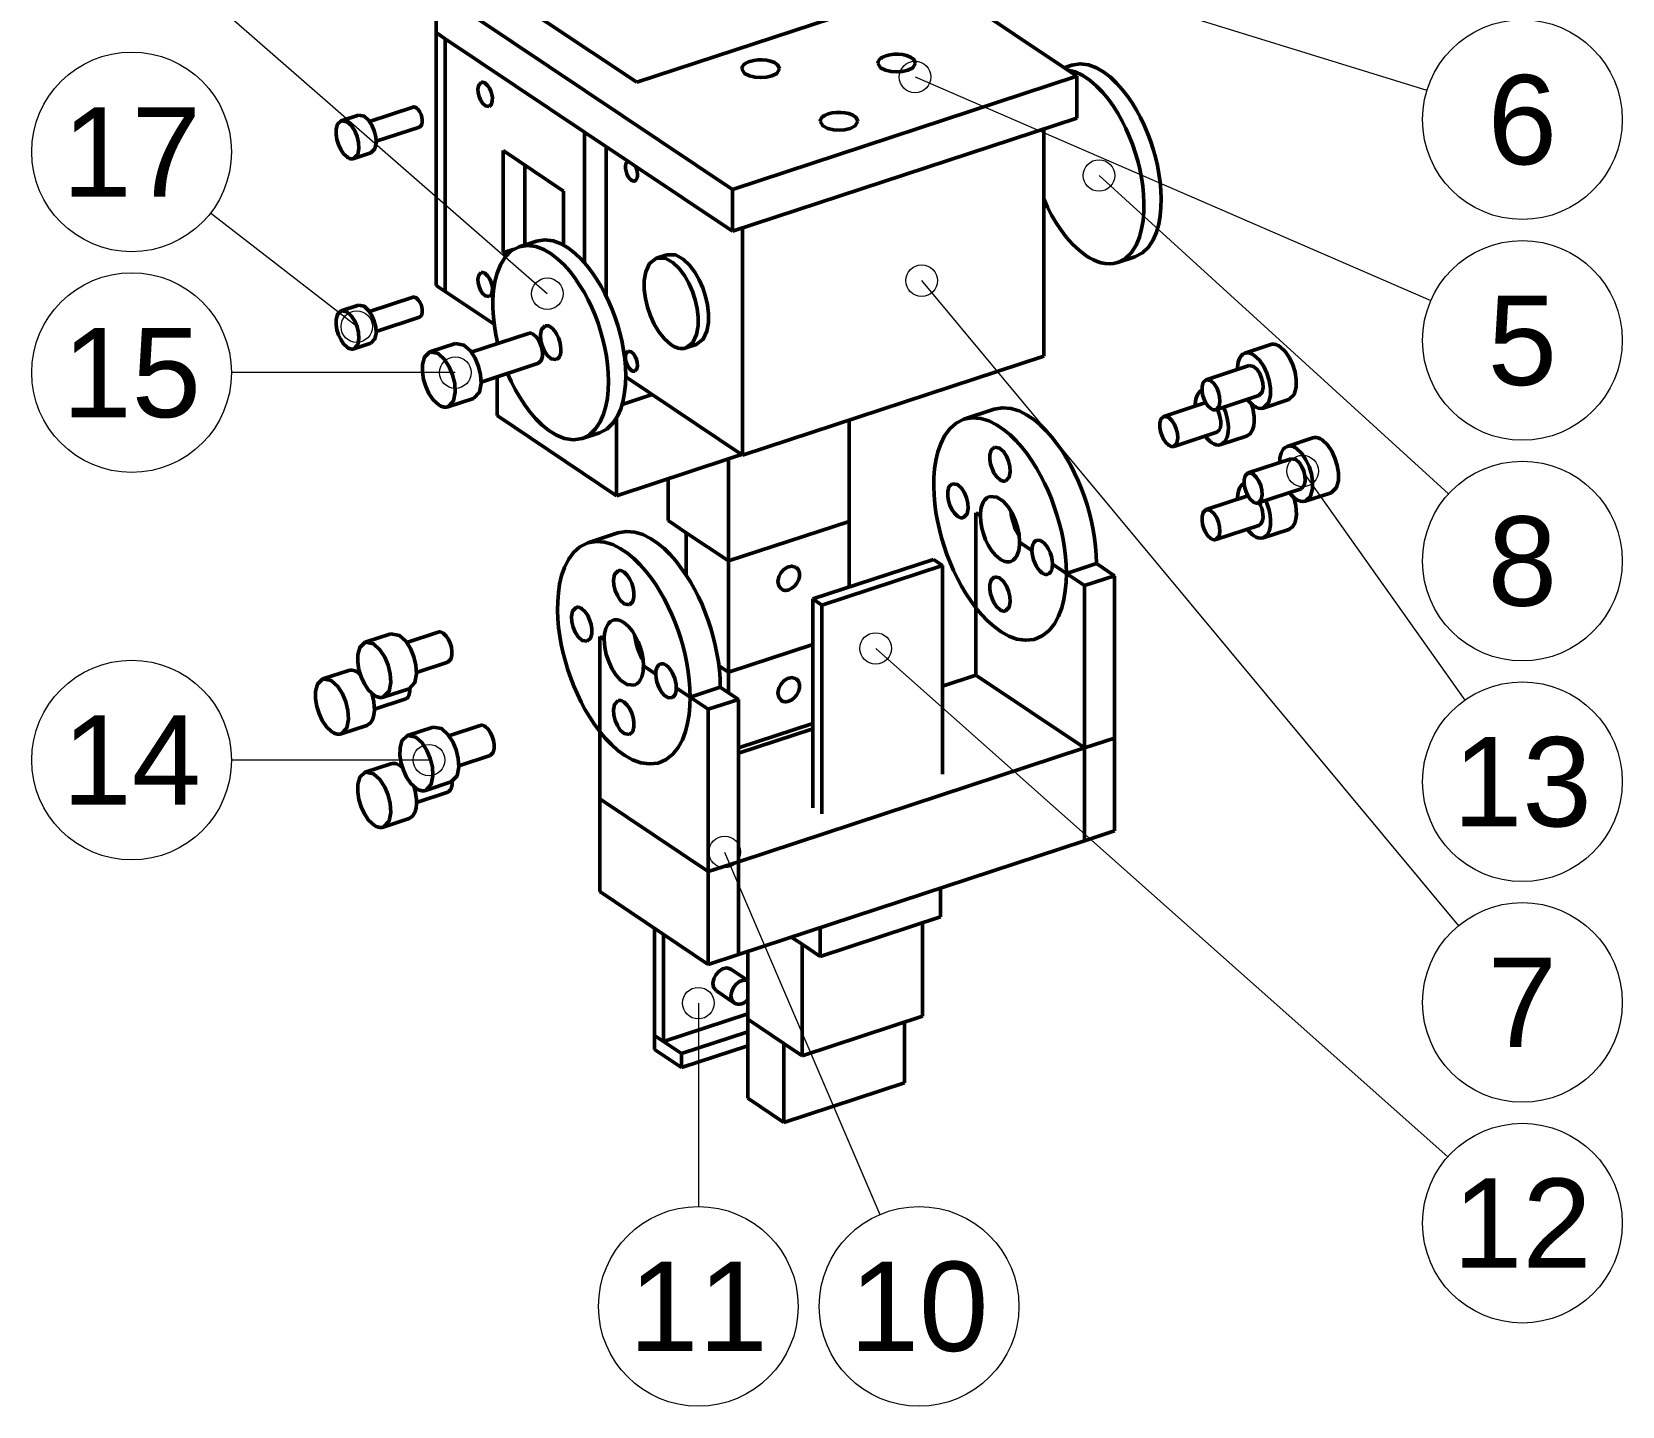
# Model space of a CAD drawing. Header units: millimetres. Extents: x 20 to 415, y 5 to 297.
# Drawn here: x 299.7 to 360.3, y 194.5 to 246.8 of the extents above; entities that cross this region are included whole.
import ezdxf
from ezdxf.enums import TextEntityAlignment as Align

# ---------------------------------------------------------------- set-up
doc = ezdxf.new("R2010")
doc.units = ezdxf.units.MM
for name, color, linetype, lineweight in [('КОНТУР', 7, 'Continuous', 50), ('РАЗМЕРЫ', 5, 'Continuous', 18), ('ТЕКСТ', 7, 'Continuous', 25)]:
    doc.layers.add(name, color=color, linetype=linetype, lineweight=lineweight)
doc.styles.add('GOST', font='arial.ttf')

msp = doc.modelspace()

# ---------------------------------------------------------------- linework, layer by layer
at = {"layer": 'КОНТУР'}
for p, q in [((332.908, 249.557), (339.503, 245.135)), ((315.129, 246.796), (315.129, 248.381)), ((315.129, 248.381), (326.397, 240.827)), ((322.758, 244.904), (317.252, 248.595)), ((322.758, 244.904), (330.194, 247.348)), ((315.129, 246.792), (315.129, 246.796)), ((315.129, 246.796), (315.473, 246.565)), ((315.129, 237.173), (315.129, 246.792)), ((315.129, 246.792), (315.473, 246.561)), ((315.473, 246.565), (320.775, 243.01)), ((315.473, 246.561), (315.473, 246.565)), ((315.473, 246.561), (320.775, 243.006)), ((315.473, 236.943), (315.473, 246.561)), ((339.017, 245.461), (339.319, 245.56)), ((326.397, 240.827), (339.503, 245.135)), ((339.503, 243.546), (339.503, 245.135)), ((312.589, 243.419), (314.244, 243.963)), ((312.165, 243.659), (311.51, 243.443)), ((326.397, 239.238), (339.503, 243.546)), ((312.838, 242.659), (314.494, 243.203)), ((320.775, 243.006), (320.775, 243.01)), ((320.775, 243.006), (326.397, 239.238)), ((320.775, 238.028), (320.775, 243.006)), ((338.251, 243.134), (338.251, 234.484)), ((312.64, 242.215), (311.985, 241.999)), ((317.678, 242.306), (319.972, 240.767)), ((317.678, 242.306), (317.678, 238.421)), ((321.595, 236.776), (321.595, 242.457)), ((318.497, 241.756), (318.497, 238.714)), ((319.972, 240.767), (319.972, 238.703)), ((326.397, 239.238), (326.397, 240.827)), ((326.783, 239.365), (326.783, 230.714)), ((317.678, 238.421), (318.088, 238.555)), ((318.938, 238.859), (318.283, 238.644)), ((317.678, 238.421), (317.815, 238.329)), ((323.507, 238.215), (323.9, 238.344)), ((341.062, 238.049), (341.717, 238.264)), ((312.589, 236.179), (314.244, 236.723)), ((315.129, 237.173), (315.473, 236.943)), ((315.473, 236.943), (317.333, 235.696)), ((312.165, 236.419), (311.51, 236.203)), ((312.838, 235.419), (314.494, 235.963)), ((312.64, 234.975), (311.985, 234.759)), ((315.862, 234.963), (314.879, 234.64)), ((316.462, 234.634), (318.639, 235.35)), ((317.449, 234.959), (317.449, 235.056)), ((324.631, 234.795), (325.025, 234.924)), ((345.908, 234.598), (346.891, 234.922)), ((326.783, 230.714), (338.251, 234.484)), ((316.836, 233.494), (319.014, 234.21)), ((317.449, 232.217), (317.449, 233.696)), ((326.783, 230.714), (322.34, 233.692)), ((346.065, 234.123), (344.426, 233.585)), ((316.549, 232.874), (315.566, 232.55)), ((322.202, 232.645), (323.342, 233.02)), ((336.359, 232.461), (335.212, 232.084)), ((344.416, 232.714), (342.82, 232.189)), ((346.439, 232.983), (344.801, 232.445)), ((346.595, 232.508), (347.578, 232.832)), ((317.449, 232.217), (321.991, 229.171)), ((321.991, 229.171), (321.991, 232.138)), ((330.838, 228.195), (330.838, 232.047)), ((321.337, 231.563), (320.681, 231.348)), ((344.833, 231.588), (343.195, 231.049)), ((344.989, 231.113), (345.972, 231.436)), ((347.514, 231.049), (348.497, 231.373)), ((326.251, 230.575), (326.746, 230.738)), ((326.251, 230.572), (326.75, 230.736)), ((321.991, 229.171), (326.251, 230.572)), ((326.251, 230.572), (326.251, 230.575)), ((326.251, 226.687), (326.251, 230.572)), ((347.671, 230.574), (346.032, 230.036)), ((323.957, 228.225), (323.957, 229.817)), ((348.045, 229.434), (346.407, 228.896)), ((346.022, 229.165), (344.426, 228.64)), ((348.202, 228.959), (349.184, 229.283)), ((323.957, 228.225), (324.645, 227.763)), ((335.668, 228.519), (335.84, 228.404)), ((335.668, 224.9), (335.668, 228.519)), ((322.04, 227.754), (320.893, 227.377)), ((324.645, 227.763), (326.251, 226.687)), ((324.645, 226.14), (324.645, 227.763)), ((326.251, 226.687), (330.838, 228.195)), ((330.838, 225.692), (330.838, 228.195)), ((346.439, 228.039), (344.801, 227.5)), ((346.595, 227.564), (347.578, 227.887)), ((337.332, 227.404), (337.802, 227.088)), ((326.251, 222.449), (326.251, 226.687)), ((329.463, 225.239), (334.05, 226.747)), ((329.807, 225.009), (334.394, 226.517)), ((334.05, 226.747), (334.394, 226.517)), ((334.394, 218.574), (334.394, 226.517)), ((338.582, 226.565), (339.11, 226.212)), ((339.11, 226.212), (340.257, 226.589)), ((340.257, 226.589), (340.945, 226.127)), ((339.11, 226.212), (339.798, 225.75)), ((339.798, 225.75), (340.945, 226.127)), ((340.945, 219.946), (340.945, 226.127)), ((329.463, 225.239), (329.807, 225.009)), ((329.463, 217.296), (329.463, 225.239)), ((339.798, 219.569), (339.798, 225.75)), ((329.807, 217.066), (329.807, 225.009)), ((335.668, 222.338), (335.668, 224.9)), ((314.004, 223.584), (315.199, 223.977)), ((313.405, 223.913), (312.422, 223.59)), ((321.349, 220.193), (321.349, 223.812)), ((321.349, 223.812), (321.522, 223.697)), ((326.251, 222.449), (329.463, 223.504)), ((314.379, 222.444), (315.574, 222.837)), ((311.798, 222.518), (310.816, 222.195)), ((323.013, 222.697), (323.483, 222.381)), ((325.887, 222.693), (326.251, 222.449)), ((326.251, 221.672), (326.251, 222.449)), ((334.394, 221.92), (335.668, 222.338)), ((335.668, 222.338), (339.798, 219.569)), ((314.092, 221.824), (313.109, 221.5)), ((324.263, 221.858), (324.791, 221.505)), ((324.791, 221.505), (325.938, 221.882)), ((325.938, 221.882), (326.626, 221.42)), ((312.773, 221.049), (313.968, 221.442)), ((324.791, 221.505), (325.479, 221.043)), ((325.479, 221.043), (326.626, 221.42)), ((325.479, 214.863), (325.479, 221.043)), ((326.626, 215.239), (326.626, 221.42)), ((312.486, 220.428), (311.503, 220.105)), ((315.011, 220.364), (314.028, 220.041)), ((315.61, 220.035), (316.805, 220.428)), ((326.626, 219.57), (329.463, 220.502)), ((321.349, 217.631), (321.349, 220.193)), ((326.626, 219.366), (329.463, 220.299)), ((339.798, 219.569), (340.945, 219.946)), ((340.945, 216.415), (340.945, 219.946)), ((315.985, 218.895), (317.18, 219.288)), ((326.626, 215.239), (339.798, 219.569)), ((339.798, 216.038), (339.798, 219.569)), ((313.405, 218.969), (312.422, 218.646)), ((315.698, 218.274), (314.715, 217.951)), ((314.379, 217.5), (315.574, 217.893)), ((321.349, 214.1), (321.349, 217.631)), ((321.349, 217.631), (325.479, 214.863)), ((314.092, 216.879), (313.109, 216.556)), ((339.798, 216.038), (340.945, 216.415)), ((326.626, 211.708), (339.798, 216.038)), ((325.479, 214.863), (326.626, 215.239)), ((326.626, 211.708), (326.626, 215.239)), ((325.479, 211.331), (325.479, 214.863)), ((321.349, 214.1), (325.479, 211.331)), ((334.326, 213.142), (334.326, 214.239)), ((329.738, 211.634), (334.326, 213.142)), ((323.429, 208.628), (323.429, 212.705)), ((323.773, 208.397), (323.773, 212.475)), ((329.738, 211.634), (329.738, 212.731)), ((333.637, 209.365), (333.637, 212.916)), ((328.641, 212.37), (329.05, 212.096)), ((329.05, 212.096), (329.738, 211.634)), ((329.05, 207.857), (329.05, 212.096)), ((325.479, 211.331), (326.626, 211.708)), ((326.985, 209.242), (326.985, 211.826)), ((326.985, 210.723), (326.345, 211.152)), ((326.477, 209.86), (325.788, 210.321)), ((326.985, 209.453), (323.773, 208.397)), ((326.985, 209.242), (328.362, 208.319)), ((326.985, 206.24), (326.985, 209.242)), ((329.05, 207.857), (333.637, 209.365)), ((332.949, 206.825), (332.949, 209.139)), ((323.429, 208.624), (323.429, 208.628)), ((323.429, 208.628), (323.773, 208.397)), ((323.429, 208.624), (323.773, 208.393)), ((323.429, 208.094), (323.429, 208.624)), ((323.773, 208.393), (323.773, 208.397)), ((323.773, 208.397), (324.462, 207.935)), ((324.462, 207.935), (326.985, 208.765)), ((324.462, 207.402), (326.985, 208.232)), ((328.362, 208.319), (329.05, 207.857)), ((328.362, 205.317), (328.362, 208.319)), ((323.429, 208.094), (324.462, 207.402)), ((324.462, 207.402), (324.462, 207.935)), ((328.362, 205.317), (332.949, 206.825)), ((326.985, 206.24), (328.362, 205.317))]:
    msp.add_line(p, q, dxfattribs=at)
for points in [[(331.934, 245.635), (331.943, 245.689), (331.968, 245.738), (332.003, 245.78), (332.045, 245.815), (332.091, 245.845), (332.139, 245.871), (332.189, 245.893), (332.241, 245.912)], [(332.241, 245.912), (332.396, 245.951), (332.554, 245.97), (332.714, 245.972), (332.873, 245.957), (333.029, 245.924), (333.178, 245.867), (333.308, 245.776), (333.374, 245.635)], [(326.758, 245.422), (326.767, 245.476), (326.792, 245.525), (326.827, 245.567), (326.869, 245.603), (326.914, 245.633), (326.963, 245.659), (327.013, 245.681), (327.065, 245.699)], [(328.198, 245.422), (328.091, 245.245), (327.9, 245.149), (327.692, 245.1), (327.478, 245.084), (327.264, 245.1), (327.055, 245.149), (326.865, 245.245), (326.758, 245.422)], [(327.065, 245.699), (327.219, 245.738), (327.378, 245.757), (327.538, 245.759), (327.696, 245.744), (327.852, 245.711), (328.002, 245.654), (328.132, 245.563), (328.198, 245.422)], [(333.374, 245.635), (333.267, 245.458), (333.076, 245.361), (332.868, 245.312), (332.654, 245.297), (332.44, 245.312), (332.232, 245.361), (332.041, 245.458), (331.934, 245.635)], [(339.13, 245.385), (339.447, 245.305), (339.743, 245.163), (340.014, 244.978), (340.262, 244.764), (340.489, 244.527), (340.698, 244.274), (340.89, 244.008), (341.065, 243.731), (341.226, 243.445), (341.373, 243.151), (341.506, 242.852), (341.626, 242.546), (341.732, 242.236), (341.825, 241.921), (341.904, 241.602), (341.968, 241.281), (342.017, 240.956), (342.05, 240.63), (342.064, 240.302), (342.059, 239.974), (342.031, 239.647), (341.976, 239.324), (341.888, 239.008), (341.761, 238.705), (341.585, 238.429), (341.351, 238.2), (341.062, 238.049)], [(339.319, 245.56), (339.635, 245.61), (339.953, 245.568), (340.254, 245.455), (340.532, 245.293), (340.787, 245.097), (341.021, 244.876), (341.235, 244.637), (341.433, 244.383), (341.615, 244.117), (341.782, 243.842), (341.934, 243.559), (342.074, 243.269), (342.2, 242.973), (342.314, 242.672), (342.414, 242.366), (342.501, 242.057), (342.575, 241.743), (342.635, 241.427), (342.68, 241.109), (342.709, 240.788), (342.72, 240.467), (342.712, 240.145), (342.681, 239.825), (342.624, 239.508), (342.535, 239.199), (342.408, 238.904), (342.233, 238.635), (342.002, 238.412), (341.717, 238.264)], [(317.14, 243.989), (317.001, 244.014), (316.894, 244.112), (316.815, 244.234), (316.759, 244.369), (316.724, 244.51), (316.715, 244.656), (316.743, 244.798), (316.84, 244.901)], [(316.84, 244.901), (316.859, 244.905), (316.879, 244.907), (316.899, 244.906), (316.918, 244.902), (316.937, 244.896), (316.955, 244.888), (316.973, 244.879), (316.99, 244.868)], [(316.99, 244.868), (317.082, 244.783), (317.152, 244.678), (317.205, 244.564), (317.242, 244.444), (317.263, 244.32), (317.262, 244.194), (317.229, 244.073), (317.14, 243.989)], [(314.244, 243.963), (314.26, 243.967), (314.276, 243.968), (314.293, 243.967), (314.309, 243.964), (314.325, 243.959), (314.34, 243.953), (314.355, 243.945), (314.369, 243.936)], [(311.51, 243.443), (311.369, 243.309), (311.317, 243.118), (311.316, 242.919), (311.347, 242.722), (311.406, 242.532), (311.491, 242.351), (311.602, 242.186), (311.747, 242.05)], [(311.985, 241.999), (312.138, 242.162), (312.182, 242.387), (312.168, 242.617), (312.113, 242.841), (312.024, 243.054), (311.899, 243.248), (311.73, 243.403), (311.51, 243.443)], [(312.64, 242.215), (312.793, 242.377), (312.838, 242.603), (312.823, 242.833), (312.768, 243.057), (312.679, 243.27), (312.555, 243.464), (312.385, 243.619), (312.165, 243.659)], [(314.369, 243.936), (314.445, 243.865), (314.504, 243.778), (314.548, 243.683), (314.579, 243.583), (314.596, 243.479), (314.595, 243.374), (314.567, 243.273), (314.494, 243.203)], [(329.738, 243.424), (329.747, 243.478), (329.772, 243.527), (329.807, 243.569), (329.849, 243.604), (329.895, 243.635), (329.943, 243.66), (329.993, 243.682), (330.045, 243.701)], [(331.178, 243.424), (331.071, 243.247), (330.88, 243.15), (330.672, 243.101), (330.458, 243.086), (330.244, 243.101), (330.036, 243.15), (329.845, 243.247), (329.738, 243.424)], [(330.045, 243.701), (330.2, 243.74), (330.358, 243.759), (330.518, 243.761), (330.677, 243.746), (330.833, 243.713), (330.982, 243.656), (331.112, 243.565), (331.178, 243.424)], [(311.747, 242.05), (311.774, 242.034), (311.802, 242.019), (311.831, 242.007), (311.861, 241.997), (311.892, 241.991), (311.923, 241.989), (311.954, 241.992), (311.985, 241.999)], [(322.558, 241.178), (322.483, 241.248), (322.425, 241.333), (322.381, 241.426), (322.35, 241.524), (322.332, 241.625), (322.331, 241.728), (322.353, 241.828), (322.418, 241.905)], [(322.698, 241.717), (322.731, 241.647), (322.757, 241.574), (322.776, 241.499), (322.786, 241.422), (322.787, 241.345), (322.775, 241.269), (322.743, 241.198), (322.683, 241.151)], [(322.683, 241.151), (322.667, 241.147), (322.651, 241.146), (322.634, 241.147), (322.618, 241.15), (322.602, 241.155), (322.587, 241.162), (322.572, 241.169), (322.558, 241.178)], [(339.863, 238.306), (339.592, 238.514), (339.345, 238.749), (339.119, 239.004), (338.912, 239.276), (338.723, 239.56), (338.55, 239.854), (338.393, 240.157), (338.251, 240.467)], [(318.283, 238.644), (317.985, 238.486), (317.746, 238.247), (317.569, 237.959), (317.443, 237.645), (317.358, 237.317), (317.306, 236.982), (317.282, 236.644), (317.282, 236.305), (317.303, 235.967), (317.342, 235.631), (317.398, 235.297), (317.47, 234.966)], [(321.685, 233.519), (321.675, 233.842), (321.647, 234.164), (321.604, 234.484), (321.545, 234.802), (321.471, 235.117), (321.385, 235.428), (321.285, 235.736), (321.171, 236.039), (321.045, 236.336), (320.906, 236.628), (320.753, 236.913), (320.586, 237.189), (320.404, 237.457), (320.206, 237.712), (319.991, 237.953), (319.757, 238.176), (319.501, 238.373), (319.222, 238.537), (318.92, 238.651), (318.601, 238.694), (318.283, 238.644)], [(322.34, 233.734), (322.33, 234.057), (322.303, 234.379), (322.259, 234.7), (322.2, 235.018), (322.127, 235.332), (322.04, 235.644), (321.94, 235.951), (321.827, 236.254), (321.701, 236.552), (321.561, 236.843), (321.408, 237.128), (321.241, 237.405), (321.059, 237.672), (320.862, 237.928), (320.646, 238.169), (320.412, 238.391), (320.156, 238.589), (319.878, 238.752), (319.576, 238.866), (319.256, 238.909), (318.938, 238.859)], [(324.069, 234.916), (323.81, 235.14), (323.597, 235.409), (323.421, 235.704), (323.278, 236.016), (323.166, 236.341), (323.087, 236.675), (323.043, 237.016), (323.042, 237.359), (323.099, 237.697), (323.24, 238.008), (323.507, 238.215)], [(323.507, 238.215), (323.838, 238.209), (324.132, 238.049), (324.376, 237.818), (324.577, 237.548), (324.744, 237.256), (324.879, 236.948), (324.984, 236.629), (325.058, 236.301), (325.097, 235.967), (325.095, 235.63), (325.036, 235.3), (324.894, 234.996), (324.631, 234.795)], [(323.9, 238.344), (324.231, 238.338), (324.526, 238.179), (324.769, 237.947), (324.97, 237.678), (325.137, 237.386), (325.272, 237.078), (325.377, 236.758), (325.451, 236.43), (325.49, 236.096), (325.488, 235.76), (325.429, 235.429), (325.287, 235.126), (325.025, 234.924)], [(341.062, 238.049), (340.908, 238.012), (340.749, 237.999), (340.591, 238.009), (340.435, 238.039), (340.284, 238.086), (340.138, 238.148), (339.997, 238.222), (339.863, 238.306)], [(317.14, 236.748), (317.001, 236.774), (316.894, 236.872), (316.815, 236.994), (316.759, 237.129), (316.724, 237.27), (316.715, 237.415), (316.743, 237.558), (316.84, 237.66)], [(316.84, 237.66), (316.859, 237.665), (316.879, 237.667), (316.899, 237.665), (316.918, 237.662), (316.937, 237.656), (316.955, 237.648), (316.973, 237.639), (316.99, 237.628)], [(316.99, 237.628), (317.082, 237.543), (317.152, 237.438), (317.205, 237.324), (317.242, 237.204), (317.263, 237.08), (317.262, 236.954), (317.229, 236.833), (317.14, 236.748)], [(314.244, 236.723), (314.26, 236.727), (314.276, 236.728), (314.293, 236.727), (314.309, 236.724), (314.325, 236.719), (314.34, 236.712), (314.355, 236.705), (314.369, 236.696)], [(314.369, 236.696), (314.445, 236.625), (314.504, 236.538), (314.548, 236.443), (314.579, 236.342), (314.596, 236.239), (314.595, 236.134), (314.567, 236.033), (314.494, 235.963)], [(311.51, 236.203), (311.369, 236.069), (311.317, 235.878), (311.316, 235.679), (311.347, 235.482), (311.406, 235.291), (311.491, 235.111), (311.602, 234.946), (311.747, 234.81)], [(311.985, 234.759), (312.138, 234.922), (312.182, 235.147), (312.168, 235.377), (312.113, 235.601), (312.024, 235.814), (311.899, 236.008), (311.73, 236.163), (311.51, 236.203)], [(312.64, 234.975), (312.793, 235.137), (312.838, 235.363), (312.823, 235.593), (312.768, 235.817), (312.679, 236.03), (312.555, 236.223), (312.385, 236.379), (312.165, 236.419)], [(319.27, 235.642), (319.132, 235.496), (319.093, 235.294), (319.106, 235.089), (319.155, 234.888), (319.235, 234.698), (319.346, 234.524), (319.498, 234.385), (319.694, 234.35)], [(319.872, 234.734), (319.861, 234.884), (319.831, 235.031), (319.784, 235.174), (319.721, 235.31), (319.641, 235.437), (319.541, 235.549), (319.416, 235.631), (319.27, 235.642)], [(316.549, 232.874), (316.771, 233.109), (316.835, 233.435), (316.814, 233.768), (316.735, 234.092), (316.606, 234.4), (316.426, 234.681), (316.18, 234.906), (315.862, 234.963)], [(318.639, 235.35), (318.663, 235.356), (318.688, 235.358), (318.713, 235.356), (318.737, 235.352), (318.761, 235.344), (318.784, 235.335), (318.806, 235.323), (318.827, 235.31)], [(318.827, 235.31), (318.941, 235.203), (319.029, 235.073), (319.096, 234.93), (319.142, 234.78), (319.168, 234.624), (319.166, 234.467), (319.125, 234.316), (319.014, 234.21)], [(324.631, 234.795), (324.559, 234.778), (324.485, 234.772), (324.411, 234.776), (324.338, 234.791), (324.267, 234.813), (324.198, 234.842), (324.132, 234.876), (324.069, 234.916)], [(346.891, 234.922), (346.936, 234.932), (346.981, 234.936), (347.026, 234.933), (347.071, 234.924), (347.114, 234.911), (347.156, 234.893), (347.196, 234.872), (347.235, 234.848)], [(311.747, 234.81), (311.774, 234.793), (311.802, 234.779), (311.831, 234.767), (311.861, 234.757), (311.892, 234.751), (311.923, 234.749), (311.954, 234.752), (311.985, 234.759)], [(314.879, 234.64), (314.676, 234.446), (314.6, 234.169), (314.598, 233.881), (314.644, 233.596), (314.729, 233.321), (314.851, 233.059), (315.012, 232.821), (315.222, 232.624)], [(315.566, 232.55), (315.788, 232.786), (315.852, 233.112), (315.831, 233.445), (315.752, 233.769), (315.623, 234.077), (315.443, 234.358), (315.197, 234.583), (314.879, 234.64)], [(319.694, 234.35), (319.744, 234.375), (319.785, 234.414), (319.816, 234.461), (319.838, 234.513), (319.854, 234.567), (319.865, 234.622), (319.87, 234.678), (319.872, 234.734)], [(322.558, 233.938), (322.482, 234.009), (322.423, 234.096), (322.379, 234.191), (322.348, 234.291), (322.331, 234.395), (322.332, 234.5), (322.359, 234.601), (322.433, 234.671)], [(322.433, 234.671), (322.549, 234.65), (322.638, 234.568), (322.704, 234.466), (322.751, 234.354), (322.779, 234.236), (322.787, 234.115), (322.764, 233.997), (322.683, 233.911)], [(345.621, 233.978), (345.624, 234.068), (345.633, 234.159), (345.65, 234.248), (345.676, 234.335), (345.712, 234.419), (345.762, 234.494), (345.828, 234.557), (345.908, 234.598)], [(345.908, 234.598), (345.953, 234.609), (345.998, 234.613), (346.043, 234.61), (346.088, 234.601), (346.131, 234.588), (346.173, 234.57), (346.213, 234.549), (346.252, 234.525)], [(346.252, 234.525), (346.462, 234.328), (346.623, 234.089), (346.745, 233.828), (346.831, 233.552), (346.877, 233.268), (346.875, 232.979), (346.799, 232.702), (346.595, 232.508)], [(347.235, 234.848), (347.445, 234.651), (347.606, 234.412), (347.728, 234.151), (347.814, 233.876), (347.86, 233.591), (347.858, 233.303), (347.782, 233.026), (347.578, 232.832)], [(317.845, 233.826), (317.983, 233.517), (318.136, 233.214), (318.304, 232.92), (318.488, 232.636), (318.69, 232.363), (318.909, 232.106), (319.15, 231.867), (319.412, 231.654), (319.7, 231.475), (320.014, 231.349), (320.348, 231.298), (320.681, 231.348)], [(321.337, 231.563), (321.618, 231.708), (321.847, 231.927), (322.022, 232.192), (322.15, 232.483), (322.239, 232.788), (322.298, 233.1), (322.33, 233.417), (322.34, 233.734)], [(322.683, 233.911), (322.667, 233.907), (322.651, 233.906), (322.634, 233.907), (322.618, 233.91), (322.602, 233.915), (322.587, 233.921), (322.572, 233.929), (322.558, 233.938)], [(346.439, 232.983), (346.561, 233.112), (346.595, 233.29), (346.584, 233.471), (346.541, 233.648), (346.47, 233.816), (346.372, 233.969), (346.238, 234.092), (346.065, 234.123)], [(320.681, 231.348), (320.963, 231.493), (321.192, 231.712), (321.366, 231.977), (321.494, 232.268), (321.584, 232.573), (321.642, 232.885), (321.675, 233.201), (321.685, 233.519)], [(344.015, 232.582), (344.018, 232.669), (344.026, 232.755), (344.041, 232.841), (344.064, 232.924), (344.097, 233.004), (344.141, 233.079), (344.199, 233.143), (344.271, 233.191)], [(344.426, 233.585), (344.315, 233.479), (344.274, 233.328), (344.273, 233.171), (344.298, 233.015), (344.345, 232.865), (344.411, 232.723), (344.499, 232.592), (344.614, 232.485)], [(344.801, 232.445), (344.922, 232.573), (344.957, 232.751), (344.945, 232.933), (344.902, 233.11), (344.832, 233.278), (344.734, 233.431), (344.6, 233.553), (344.426, 233.585)], [(315.222, 232.624), (315.261, 232.6), (315.301, 232.579), (315.343, 232.561), (315.387, 232.548), (315.431, 232.539), (315.477, 232.536), (315.522, 232.54), (315.566, 232.55)], [(340.257, 226.589), (340.248, 226.913), (340.224, 227.236), (340.185, 227.557), (340.132, 227.877), (340.067, 228.195), (339.989, 228.509), (339.899, 228.821), (339.798, 229.129), (339.685, 229.433), (339.561, 229.732), (339.426, 230.026), (339.279, 230.315), (339.119, 230.597), (338.947, 230.872), (338.762, 231.138), (338.563, 231.393), (338.348, 231.636), (338.117, 231.863), (337.867, 232.07), (337.598, 232.25), (337.308, 232.395), (336.999, 232.49), (336.677, 232.517), (336.359, 232.461)], [(344.614, 232.485), (344.635, 232.472), (344.657, 232.46), (344.68, 232.451), (344.703, 232.443), (344.728, 232.439), (344.752, 232.437), (344.777, 232.439), (344.801, 232.445)], [(344.833, 231.588), (344.925, 231.661), (344.972, 231.77), (344.989, 231.888), (344.986, 232.007), (344.969, 232.125), (344.939, 232.24), (344.897, 232.352), (344.844, 232.459)], [(345.094, 232.541), (345.166, 232.36), (345.221, 232.173), (345.258, 231.981), (345.276, 231.787), (345.27, 231.592), (345.231, 231.401), (345.144, 231.228), (344.989, 231.113)], [(346.158, 232.656), (346.204, 232.496), (346.237, 232.332), (346.256, 232.166), (346.259, 231.998), (346.241, 231.832), (346.195, 231.672), (346.109, 231.529), (345.972, 231.436)], [(346.595, 232.508), (346.506, 232.494), (346.416, 232.506), (346.331, 232.537), (346.252, 232.582), (346.18, 232.637), (346.113, 232.699), (346.052, 232.766), (345.996, 232.838)], [(335.212, 232.084), (334.916, 231.936), (334.669, 231.716), (334.475, 231.448), (334.327, 231.151), (334.219, 230.838), (334.143, 230.515), (334.094, 230.187), (334.068, 229.857), (334.063, 229.525), (334.075, 229.194), (334.104, 228.863), (334.148, 228.534), (334.206, 228.208), (334.277, 227.884), (334.361, 227.563), (334.457, 227.246), (334.565, 226.932), (334.685, 226.623), (334.817, 226.319), (334.961, 226.02), (335.118, 225.728), (335.288, 225.443), (335.471, 225.166), (335.668, 224.9)], [(339.11, 226.212), (339.101, 226.536), (339.077, 226.859), (339.038, 227.18), (338.985, 227.5), (338.92, 227.818), (338.842, 228.132), (338.752, 228.444), (338.651, 228.752), (338.539, 229.056), (338.415, 229.355), (338.279, 229.649), (338.132, 229.938), (337.972, 230.22), (337.8, 230.495), (337.615, 230.761), (337.416, 231.016), (337.201, 231.259), (336.97, 231.486), (336.72, 231.693), (336.451, 231.873), (336.162, 232.018), (335.852, 232.113), (335.53, 232.14), (335.212, 232.084)], [(342.82, 232.189), (342.709, 232.084), (342.668, 231.932), (342.667, 231.775), (342.692, 231.62), (342.739, 231.47), (342.805, 231.327), (342.893, 231.197), (343.008, 231.09)], [(343.195, 231.049), (343.316, 231.178), (343.351, 231.356), (343.339, 231.537), (343.296, 231.714), (343.226, 231.882), (343.128, 232.035), (342.994, 232.158), (342.82, 232.189)], [(344.989, 231.113), (344.9, 231.099), (344.81, 231.11), (344.725, 231.141), (344.646, 231.187), (344.574, 231.242), (344.507, 231.304), (344.446, 231.371), (344.39, 231.442)], [(348.497, 231.373), (348.542, 231.383), (348.587, 231.387), (348.632, 231.384), (348.677, 231.375), (348.72, 231.362), (348.762, 231.344), (348.802, 231.323), (348.841, 231.299)], [(348.841, 231.299), (349.051, 231.102), (349.212, 230.863), (349.334, 230.602), (349.42, 230.326), (349.466, 230.042), (349.464, 229.754), (349.388, 229.477), (349.184, 229.283)], [(336.374, 231.022), (336.248, 230.902), (336.201, 230.731), (336.2, 230.553), (336.228, 230.377), (336.281, 230.206), (336.356, 230.045), (336.456, 229.897), (336.586, 229.776)], [(336.798, 229.73), (336.936, 229.876), (336.975, 230.077), (336.962, 230.283), (336.913, 230.483), (336.834, 230.674), (336.722, 230.847), (336.571, 230.986), (336.374, 231.022)], [(343.008, 231.09), (343.029, 231.077), (343.051, 231.065), (343.073, 231.055), (343.097, 231.048), (343.121, 231.043), (343.146, 231.042), (343.171, 231.044), (343.195, 231.049)], [(347.227, 230.429), (347.23, 230.519), (347.239, 230.61), (347.256, 230.699), (347.282, 230.786), (347.318, 230.87), (347.368, 230.945), (347.434, 231.008), (347.514, 231.049)], [(347.514, 231.049), (347.559, 231.06), (347.604, 231.064), (347.649, 231.061), (347.694, 231.052), (347.737, 231.039), (347.779, 231.021), (347.819, 231), (347.858, 230.976)], [(347.858, 230.976), (348.068, 230.779), (348.23, 230.54), (348.351, 230.279), (348.437, 230.003), (348.483, 229.719), (348.481, 229.43), (348.405, 229.153), (348.202, 228.959)], [(346.032, 230.036), (345.921, 229.93), (345.88, 229.779), (345.879, 229.622), (345.904, 229.466), (345.951, 229.316), (346.017, 229.174), (346.105, 229.043), (346.22, 228.936)], [(346.407, 228.896), (346.528, 229.024), (346.563, 229.202), (346.552, 229.384), (346.508, 229.561), (346.438, 229.729), (346.34, 229.882), (346.206, 230.004), (346.032, 230.036)], [(348.045, 229.434), (348.167, 229.563), (348.201, 229.741), (348.19, 229.922), (348.147, 230.099), (348.076, 230.267), (347.978, 230.42), (347.844, 230.543), (347.671, 230.574)], [(334.768, 229.626), (334.642, 229.507), (334.595, 229.335), (334.594, 229.157), (334.622, 228.981), (334.675, 228.811), (334.75, 228.649), (334.85, 228.502), (334.98, 228.38)], [(335.192, 228.335), (335.33, 228.48), (335.369, 228.682), (335.356, 228.888), (335.307, 229.088), (335.228, 229.278), (335.116, 229.452), (334.964, 229.591), (334.768, 229.626)], [(336.586, 229.776), (336.61, 229.761), (336.635, 229.748), (336.661, 229.737), (336.687, 229.728), (336.715, 229.723), (336.743, 229.721), (336.771, 229.723), (336.798, 229.73)], [(345.621, 229.033), (345.624, 229.12), (345.632, 229.206), (345.647, 229.291), (345.67, 229.375), (345.703, 229.455), (345.747, 229.53), (345.805, 229.594), (345.877, 229.642)], [(336.18, 229.139), (336.085, 229.09), (336.007, 229.015), (335.948, 228.926), (335.905, 228.827), (335.874, 228.724), (335.855, 228.618), (335.844, 228.511), (335.84, 228.404)], [(337.332, 227.404), (337.31, 227.69), (337.253, 227.971), (337.163, 228.244), (337.043, 228.505), (336.89, 228.748), (336.699, 228.962), (336.461, 229.119), (336.18, 229.139)], [(346.22, 228.936), (346.241, 228.923), (346.263, 228.911), (346.286, 228.902), (346.309, 228.894), (346.334, 228.89), (346.358, 228.888), (346.383, 228.89), (346.407, 228.896)], [(346.439, 228.039), (346.531, 228.112), (346.578, 228.221), (346.595, 228.339), (346.592, 228.458), (346.575, 228.576), (346.545, 228.691), (346.503, 228.803), (346.45, 228.91)], [(346.7, 228.992), (346.772, 228.811), (346.827, 228.624), (346.864, 228.432), (346.882, 228.238), (346.876, 228.043), (346.837, 227.852), (346.75, 227.678), (346.595, 227.564)], [(347.764, 229.107), (347.81, 228.946), (347.843, 228.783), (347.862, 228.617), (347.865, 228.449), (347.847, 228.283), (347.801, 228.123), (347.715, 227.98), (347.578, 227.887)], [(348.202, 228.959), (348.112, 228.945), (348.022, 228.957), (347.937, 228.988), (347.858, 229.033), (347.786, 229.088), (347.719, 229.15), (347.658, 229.217), (347.602, 229.289)], [(334.98, 228.38), (335.004, 228.365), (335.029, 228.352), (335.055, 228.341), (335.081, 228.333), (335.109, 228.327), (335.137, 228.326), (335.165, 228.328), (335.192, 228.335)], [(335.84, 228.404), (335.855, 228.171), (335.894, 227.941), (335.955, 227.715), (336.036, 227.496), (336.138, 227.286), (336.261, 227.088), (336.409, 226.907), (336.586, 226.756)], [(336.997, 228.585), (337.014, 228.456), (337.039, 228.327), (337.07, 228.2), (337.107, 228.075), (337.151, 227.952), (337.202, 227.831), (337.258, 227.713), (337.322, 227.599)], [(344.426, 228.64), (344.315, 228.535), (344.274, 228.383), (344.273, 228.226), (344.298, 228.071), (344.345, 227.921), (344.411, 227.778), (344.499, 227.648), (344.614, 227.541)], [(344.801, 227.5), (344.922, 227.629), (344.957, 227.807), (344.945, 227.988), (344.902, 228.165), (344.832, 228.333), (344.734, 228.486), (344.6, 228.609), (344.426, 228.64)], [(325.938, 221.882), (325.929, 222.206), (325.905, 222.529), (325.866, 222.85), (325.813, 223.17), (325.748, 223.488), (325.67, 223.802), (325.58, 224.114), (325.479, 224.422), (325.367, 224.726), (325.243, 225.025), (325.107, 225.319), (324.96, 225.608), (324.8, 225.89), (324.628, 226.165), (324.443, 226.431), (324.244, 226.686), (324.029, 226.929), (323.798, 227.156), (323.548, 227.363), (323.279, 227.543), (322.99, 227.688), (322.68, 227.783), (322.358, 227.81), (322.04, 227.754)], [(346.595, 227.564), (346.506, 227.55), (346.416, 227.561), (346.331, 227.592), (346.252, 227.638), (346.18, 227.693), (346.113, 227.754), (346.052, 227.822), (345.996, 227.893)], [(320.893, 227.377), (320.597, 227.229), (320.35, 227.009), (320.156, 226.741), (320.008, 226.444), (319.9, 226.131), (319.824, 225.808), (319.775, 225.48), (319.749, 225.15), (319.744, 224.818), (319.756, 224.487), (319.785, 224.156), (319.829, 223.828), (319.887, 223.501), (319.958, 223.177), (320.042, 222.856), (320.138, 222.539), (320.246, 222.225), (320.366, 221.916), (320.498, 221.612), (320.643, 221.313), (320.799, 221.021), (320.969, 220.736), (321.152, 220.459), (321.349, 220.193)], [(324.791, 221.505), (324.782, 221.829), (324.758, 222.152), (324.719, 222.473), (324.666, 222.793), (324.601, 223.111), (324.523, 223.425), (324.434, 223.737), (324.333, 224.045), (324.22, 224.349), (324.096, 224.648), (323.96, 224.942), (323.813, 225.231), (323.654, 225.513), (323.482, 225.788), (323.296, 226.054), (323.097, 226.309), (322.882, 226.552), (322.651, 226.779), (322.402, 226.986), (322.133, 227.166), (321.843, 227.311), (321.533, 227.406), (321.211, 227.433), (320.893, 227.377)], [(336.992, 226.669), (337.087, 226.718), (337.165, 226.792), (337.224, 226.882), (337.267, 226.98), (337.298, 227.083), (337.317, 227.189), (337.328, 227.296), (337.332, 227.404)], [(337.98, 227.473), (337.93, 227.447), (337.889, 227.408), (337.858, 227.361), (337.836, 227.31), (337.82, 227.256), (337.809, 227.201), (337.804, 227.145), (337.802, 227.088)], [(337.802, 227.088), (337.809, 226.967), (337.83, 226.846), (337.862, 226.728), (337.905, 226.614), (337.958, 226.504), (338.022, 226.4), (338.099, 226.306), (338.192, 226.227)], [(338.582, 226.565), (338.571, 226.715), (338.541, 226.862), (338.494, 227.005), (338.431, 227.141), (338.351, 227.268), (338.251, 227.381), (338.126, 227.463), (337.98, 227.473)], [(344.614, 227.541), (344.635, 227.527), (344.657, 227.516), (344.68, 227.506), (344.703, 227.499), (344.728, 227.494), (344.752, 227.493), (344.777, 227.495), (344.801, 227.5)], [(328.266, 225.613), (328.162, 225.744), (328.135, 225.911), (328.168, 226.078), (328.244, 226.229), (328.356, 226.358), (328.497, 226.451), (328.662, 226.489), (328.823, 226.443)], [(328.823, 226.443), (328.912, 226.344), (328.951, 226.217), (328.948, 226.083), (328.912, 225.954), (328.851, 225.836), (328.768, 225.731), (328.665, 225.645), (328.545, 225.586)], [(336.586, 226.756), (336.632, 226.727), (336.679, 226.702), (336.729, 226.681), (336.78, 226.665), (336.833, 226.655), (336.886, 226.652), (336.94, 226.656), (336.992, 226.669)], [(338.404, 226.181), (338.454, 226.207), (338.495, 226.245), (338.526, 226.292), (338.548, 226.344), (338.564, 226.398), (338.575, 226.453), (338.58, 226.509), (338.582, 226.565)], [(322.48, 225.023), (322.283, 225.059), (322.131, 225.198), (322.02, 225.371), (321.94, 225.561), (321.891, 225.762), (321.878, 225.968), (321.918, 226.169), (322.055, 226.315)], [(322.055, 226.315), (322.082, 226.322), (322.11, 226.324), (322.138, 226.322), (322.166, 226.317), (322.193, 226.308), (322.218, 226.297), (322.243, 226.284), (322.267, 226.269)], [(322.267, 226.269), (322.397, 226.148), (322.497, 226), (322.572, 225.839), (322.625, 225.668), (322.654, 225.492), (322.652, 225.314), (322.605, 225.143), (322.48, 225.023)], [(335.668, 224.9), (335.882, 224.645), (336.112, 224.406), (336.36, 224.186), (336.629, 223.991), (336.919, 223.829), (337.231, 223.715), (337.558, 223.667), (337.888, 223.703), (338.193, 223.831), (338.452, 224.037), (338.658, 224.297), (338.816, 224.589), (338.932, 224.9), (339.015, 225.221), (339.07, 225.549), (339.1, 225.88), (339.11, 226.212)], [(336.374, 226.077), (336.248, 225.958), (336.201, 225.786), (336.2, 225.608), (336.228, 225.432), (336.281, 225.262), (336.356, 225.1), (336.456, 224.952), (336.586, 224.831)], [(336.798, 224.785), (336.936, 224.931), (336.975, 225.133), (336.962, 225.339), (336.913, 225.539), (336.834, 225.729), (336.722, 225.903), (336.571, 226.042), (336.374, 226.077)], [(338.192, 226.227), (338.216, 226.212), (338.241, 226.199), (338.267, 226.188), (338.293, 226.179), (338.321, 226.174), (338.349, 226.172), (338.377, 226.174), (338.404, 226.181)], [(328.545, 225.586), (328.51, 225.577), (328.474, 225.57), (328.438, 225.567), (328.402, 225.567), (328.366, 225.572), (328.331, 225.581), (328.298, 225.595), (328.266, 225.613)], [(320.874, 223.628), (320.677, 223.663), (320.525, 223.802), (320.414, 223.976), (320.334, 224.166), (320.285, 224.366), (320.272, 224.572), (320.312, 224.774), (320.449, 224.92)], [(320.449, 224.92), (320.476, 224.926), (320.504, 224.928), (320.532, 224.927), (320.56, 224.921), (320.587, 224.913), (320.612, 224.902), (320.637, 224.889), (320.661, 224.874)], [(320.661, 224.874), (320.791, 224.753), (320.891, 224.605), (320.966, 224.443), (321.019, 224.273), (321.048, 224.097), (321.046, 223.919), (320.999, 223.747), (320.874, 223.628)], [(336.586, 224.831), (336.61, 224.816), (336.635, 224.803), (336.661, 224.792), (336.687, 224.784), (336.715, 224.778), (336.743, 224.777), (336.771, 224.779), (336.798, 224.785)], [(315.199, 223.977), (315.223, 223.983), (315.248, 223.985), (315.272, 223.983), (315.297, 223.979), (315.32, 223.971), (315.343, 223.961), (315.365, 223.95), (315.386, 223.937)], [(321.522, 223.697), (321.525, 223.804), (321.536, 223.911), (321.556, 224.017), (321.586, 224.12), (321.629, 224.219), (321.688, 224.308), (321.766, 224.383), (321.861, 224.432)], [(321.861, 224.432), (321.913, 224.444), (321.967, 224.449), (322.021, 224.445), (322.073, 224.435), (322.125, 224.419), (322.174, 224.398), (322.222, 224.373), (322.267, 224.345)], [(322.267, 224.345), (322.444, 224.193), (322.592, 224.012), (322.715, 223.814), (322.817, 223.604), (322.898, 223.385), (322.959, 223.16), (322.999, 222.93), (323.013, 222.697)], [(312.422, 223.59), (312.218, 223.396), (312.142, 223.119), (312.14, 222.831), (312.186, 222.546), (312.272, 222.271), (312.394, 222.009), (312.555, 221.771), (312.765, 221.574)], [(313.109, 221.5), (313.331, 221.736), (313.395, 222.062), (313.373, 222.395), (313.294, 222.719), (313.166, 223.027), (312.985, 223.308), (312.74, 223.533), (312.422, 223.59)], [(314.092, 221.824), (314.314, 222.059), (314.378, 222.385), (314.356, 222.718), (314.277, 223.042), (314.149, 223.35), (313.968, 223.631), (313.723, 223.856), (313.405, 223.913)], [(315.386, 223.937), (315.501, 223.83), (315.589, 223.699), (315.655, 223.557), (315.702, 223.406), (315.727, 223.251), (315.726, 223.094), (315.685, 222.943), (315.574, 222.837)], [(322.673, 221.962), (322.393, 221.981), (322.154, 222.138), (321.963, 222.353), (321.81, 222.596), (321.69, 222.856), (321.601, 223.129), (321.543, 223.41), (321.522, 223.697)], [(323.003, 222.892), (322.939, 223.006), (322.883, 223.124), (322.833, 223.245), (322.789, 223.368), (322.751, 223.493), (322.72, 223.62), (322.695, 223.749), (322.678, 223.878)], [(323.483, 222.381), (323.485, 222.438), (323.491, 222.494), (323.501, 222.549), (323.517, 222.603), (323.54, 222.654), (323.57, 222.701), (323.611, 222.74), (323.661, 222.766)], [(323.661, 222.766), (323.688, 222.773), (323.716, 222.775), (323.744, 222.773), (323.772, 222.768), (323.799, 222.759), (323.824, 222.748), (323.849, 222.735), (323.873, 222.72)], [(310.816, 222.195), (310.612, 222.001), (310.536, 221.724), (310.534, 221.436), (310.58, 221.151), (310.666, 220.875), (310.788, 220.614), (310.949, 220.375), (311.159, 220.179)], [(311.503, 220.105), (311.725, 220.34), (311.789, 220.667), (311.767, 221), (311.688, 221.324), (311.56, 221.632), (311.379, 221.913), (311.134, 222.137), (310.816, 222.195)], [(312.236, 222.37), (312.19, 222.409), (312.141, 222.445), (312.089, 222.476), (312.035, 222.502), (311.977, 222.521), (311.918, 222.531), (311.858, 222.531), (311.798, 222.518)], [(323.013, 222.697), (323.009, 222.589), (322.998, 222.482), (322.979, 222.376), (322.948, 222.273), (322.905, 222.175), (322.846, 222.085), (322.768, 222.011), (322.673, 221.962)], [(324.086, 221.474), (323.939, 221.484), (323.814, 221.566), (323.714, 221.678), (323.634, 221.806), (323.571, 221.942), (323.525, 222.085), (323.494, 222.232), (323.483, 222.381)], [(323.873, 222.72), (323.966, 222.641), (324.043, 222.547), (324.108, 222.443), (324.161, 222.333), (324.203, 222.219), (324.235, 222.101), (324.256, 221.98), (324.263, 221.858)], [(328.266, 221.375), (328.162, 221.506), (328.135, 221.673), (328.168, 221.839), (328.244, 221.991), (328.356, 222.119), (328.497, 222.213), (328.662, 222.251), (328.823, 222.205)], [(328.823, 222.205), (328.912, 222.106), (328.951, 221.979), (328.948, 221.845), (328.912, 221.716), (328.851, 221.597), (328.768, 221.493), (328.665, 221.407), (328.545, 221.348)], [(312.486, 220.428), (312.622, 220.521), (312.708, 220.664), (312.754, 220.824), (312.772, 220.99), (312.769, 221.158), (312.75, 221.324), (312.717, 221.487), (312.671, 221.648)], [(312.765, 221.574), (312.804, 221.55), (312.844, 221.529), (312.886, 221.511), (312.929, 221.498), (312.974, 221.489), (313.019, 221.486), (313.064, 221.49), (313.109, 221.5)], [(314.123, 221.836), (314.124, 221.779), (314.122, 221.723), (314.115, 221.667), (314.103, 221.612), (314.084, 221.558), (314.056, 221.509), (314.017, 221.468), (313.968, 221.442)], [(324.263, 221.858), (324.261, 221.802), (324.256, 221.746), (324.245, 221.691), (324.23, 221.637), (324.207, 221.585), (324.176, 221.538), (324.135, 221.5), (324.086, 221.474)], [(321.349, 220.193), (321.563, 219.938), (321.793, 219.699), (322.041, 219.479), (322.31, 219.284), (322.6, 219.122), (322.912, 219.008), (323.24, 218.96), (323.569, 218.996), (323.874, 219.124), (324.133, 219.33), (324.339, 219.59), (324.497, 219.882), (324.614, 220.193), (324.696, 220.514), (324.751, 220.842), (324.781, 221.173), (324.791, 221.505)], [(322.48, 220.078), (322.283, 220.114), (322.131, 220.253), (322.02, 220.427), (321.94, 220.617), (321.891, 220.817), (321.878, 221.023), (321.918, 221.225), (322.055, 221.37)], [(322.055, 221.37), (322.082, 221.377), (322.11, 221.379), (322.138, 221.378), (322.166, 221.372), (322.193, 221.364), (322.218, 221.353), (322.243, 221.34), (322.267, 221.325)], [(322.267, 221.325), (322.397, 221.203), (322.497, 221.056), (322.572, 220.894), (322.625, 220.724), (322.654, 220.548), (322.652, 220.37), (322.605, 220.198), (322.48, 220.078)], [(328.545, 221.348), (328.51, 221.338), (328.474, 221.332), (328.438, 221.328), (328.402, 221.329), (328.366, 221.334), (328.331, 221.343), (328.298, 221.356), (328.266, 221.375)], [(315.698, 218.274), (315.92, 218.51), (315.984, 218.836), (315.962, 219.169), (315.883, 219.493), (315.755, 219.801), (315.574, 220.082), (315.329, 220.307), (315.011, 220.364)], [(316.805, 220.428), (316.829, 220.434), (316.854, 220.436), (316.879, 220.434), (316.903, 220.43), (316.927, 220.422), (316.949, 220.412), (316.971, 220.401), (316.992, 220.388)], [(316.992, 220.388), (317.107, 220.281), (317.195, 220.15), (317.261, 220.008), (317.308, 219.857), (317.333, 219.702), (317.332, 219.545), (317.291, 219.394), (317.18, 219.288)], [(311.159, 220.179), (311.198, 220.155), (311.238, 220.133), (311.28, 220.116), (311.323, 220.102), (311.368, 220.093), (311.413, 220.091), (311.458, 220.094), (311.503, 220.105)], [(314.028, 220.041), (313.824, 219.847), (313.748, 219.57), (313.746, 219.282), (313.792, 218.997), (313.878, 218.722), (314, 218.46), (314.161, 218.221), (314.371, 218.025)], [(314.715, 217.951), (314.937, 218.187), (315.001, 218.513), (314.979, 218.846), (314.9, 219.17), (314.772, 219.478), (314.591, 219.759), (314.346, 219.984), (314.028, 220.041)], [(312.422, 218.646), (312.218, 218.452), (312.142, 218.175), (312.14, 217.887), (312.186, 217.602), (312.272, 217.326), (312.394, 217.065), (312.555, 216.826), (312.765, 216.63)], [(313.109, 216.556), (313.331, 216.791), (313.395, 217.118), (313.373, 217.451), (313.294, 217.775), (313.166, 218.083), (312.985, 218.363), (312.74, 218.588), (312.422, 218.646)], [(313.842, 218.821), (313.796, 218.86), (313.747, 218.896), (313.695, 218.927), (313.641, 218.953), (313.583, 218.972), (313.524, 218.982), (313.464, 218.982), (313.405, 218.969)], [(314.092, 216.879), (314.228, 216.972), (314.314, 217.115), (314.36, 217.275), (314.378, 217.441), (314.375, 217.608), (314.356, 217.775), (314.323, 217.938), (314.277, 218.099)], [(314.371, 218.025), (314.41, 218.001), (314.45, 217.98), (314.492, 217.962), (314.535, 217.948), (314.58, 217.94), (314.625, 217.937), (314.67, 217.941), (314.715, 217.951)], [(315.729, 218.287), (315.73, 218.23), (315.728, 218.174), (315.722, 218.118), (315.709, 218.062), (315.69, 218.009), (315.662, 217.96), (315.623, 217.919), (315.574, 217.893)], [(312.765, 216.63), (312.804, 216.606), (312.844, 216.584), (312.886, 216.567), (312.929, 216.553), (312.974, 216.544), (313.019, 216.541), (313.064, 216.545), (313.109, 216.556)], [(325.788, 210.321), (325.684, 210.453), (325.658, 210.62), (325.69, 210.786), (325.766, 210.938), (325.878, 211.066), (326.02, 211.16), (326.184, 211.198), (326.345, 211.152)], [(326.985, 210.716), (326.825, 210.733), (326.671, 210.68), (326.541, 210.581), (326.44, 210.454), (326.372, 210.305), (326.346, 210.145), (326.375, 209.985), (326.477, 209.86)], [(326.477, 209.86), (326.54, 209.829), (326.61, 209.815), (326.681, 209.817), (326.75, 209.832), (326.816, 209.858), (326.877, 209.894), (326.934, 209.937), (326.985, 209.986)]]:
    msp.add_lwpolyline(points, dxfattribs=at)
at = {"layer": 'РАЗМЕРЫ'}
for p, q in [((332.603, 250.857), (352.835, 244.605)), ((319.353, 236.857), (306.398, 248.159)), ((333.353, 245.107), (352.98, 236.595)), ((340.353, 241.357), (353.656, 229.242)), ((312.103, 235.607), (306.536, 239.928)), ((333.603, 237.357), (354.035, 212.804)), ((315.853, 233.857), (307.334, 233.857)), ((348.103, 230.107), (354.272, 221.386)), ((331.853, 223.357), (353.626, 204.008)), ((314.853, 219.107), (307.334, 219.107)), ((326.103, 215.607), (332.008, 201.81)), ((325.103, 209.857), (325.103, 202.117))]:
    msp.add_line(p, q, dxfattribs=at)
for centre, radius in [((356.466, 243.483), 3.8), ((303.534, 242.257), 3.8), ((333.353, 245.107), 0.6), ((340.353, 241.357), 0.6), ((356.466, 235.083), 3.8), ((333.603, 237.357), 0.6), ((303.534, 233.857), 3.8), ((319.353, 236.857), 0.6), ((312.103, 235.607), 0.6), ((315.853, 233.857), 0.6), ((348.103, 230.107), 0.6), ((356.466, 226.683), 3.8), ((331.853, 223.357), 0.6), ((303.534, 219.107), 3.8), ((356.466, 218.283), 3.8), ((314.853, 219.107), 0.6), ((326.103, 215.607), 0.6), ((356.466, 209.883), 3.8), ((325.103, 209.857), 0.6), ((356.466, 201.483), 3.8), ((325.103, 198.317), 3.8), ((333.503, 198.317), 3.8)]:
    msp.add_circle(centre, radius, dxfattribs=at)

# ---------------------------------------------------------------- texts
at = {"layer": 'ТЕКСТ', "style": 'GOST'}
for s, p in [('6', (356.466, 243.483)), ('17', (303.534, 242.257)), ('5', (356.466, 235.083)), ('15', (303.534, 233.857)), ('8', (356.466, 226.683)), ('14', (303.534, 219.107)), ('13', (356.466, 218.283)), ('7', (356.466, 209.883)), ('12', (356.466, 201.483)), ('11', (325.103, 198.317)), ('10', (333.503, 198.317))]:
    msp.add_text(s, height=3.4, dxfattribs=at).set_placement(p, align=Align.MIDDLE_CENTER)

doc.saveas('drawing.dxf')
